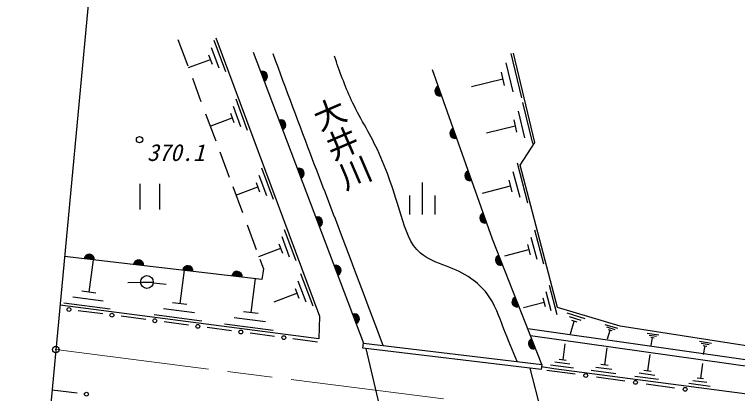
# Model space of a CAD drawing. Units: millimetres, scale not verified. Extents: x 40000 to 680000, y 20000 to 380000.
# Drawn here: x 316692 to 373105, y 286780 to 316381 of the extents above; entities that cross this region are included whole.
import ezdxf
from ezdxf.enums import TextEntityAlignment as Align

# ---------------------------------------------------------------- set-up
doc = ezdxf.new("R2010")
doc.units = ezdxf.units.MM
doc.header["$LTSCALE"] = 1000
doc.header["$PDMODE"] = 32
doc.header["$PDSIZE"] = 500
doc.linetypes.add('CHAIN', pattern=[18.5, 12, -1.5, 3.5, -1.5])
for name, color, linetype, lineweight in [('M-BGD', 7, 'Continuous', 25), ('M-BMK', 2, 'CHAIN', 13), ('M-BMK-SRVR', 3, 'Continuous', 25), ('M-STR-HTXT', 7, 'Continuous', 13)]:
    doc.layers.add(name, color=color, linetype=linetype, lineweight=lineweight)
doc.layers.add('M-OTRS', color=6, linetype='Continuous')
doc.styles.add('@ＭＳ ゴシック', font='')
doc.styles.add('ＭＳ ゴシック', font='')
doc.styles.get('@ＭＳ ゴシック').set_extended_font_data('@MS Gothic')
doc.styles.get('ＭＳ ゴシック').set_extended_font_data('MS Gothic')

msp = doc.modelspace()

# ---------------------------------------------------------------- linework, layer by layer
at = {"layer": 'M-BGD'}
for p, q in [((329438, 314437), (330208, 312370)), ((332250, 314362), (333160, 311922)), ((332394, 314568), (340484, 292817)), ((332050, 313802), (332640, 312212)), ((331840, 313232), (332110, 312502)), ((335310, 313433), (343921, 290719)), ((355410, 313332), (356250, 309862)), ((357302, 306372), (355613, 313345)), ((330260, 312232), (331980, 312872)), ((355040, 312602), (355580, 310342)), ((353979, 298837), (349309, 312055)), ((354660, 311862), (354910, 310822)), ((330572, 311394), (331244, 309591)), ((352360, 310752), (354790, 311342)), ((333950, 309792), (334860, 307352)), ((333750, 309232), (334340, 307642)), ((356330, 309512), (357110, 306302)), ((331602, 308631), (332392, 306509)), ((333540, 308662), (333810, 307932)), ((355990, 308842), (356490, 306752)), ((331960, 307662), (333680, 308302)), ((355640, 308162), (355870, 307192)), ((353510, 307132), (355760, 307682)), ((356152, 304611), (357302, 306372)), ((332713, 305649), (333453, 303664)), ((355900, 304782), (356710, 301682)), ((335960, 304402), (336870, 301962)), ((355580, 304122), (356110, 302102)), ((359063, 293506), (356152, 304611)), ((335750, 303842), (336350, 302252)), ((326503, 301155), (326503, 303155)), ((328003, 303155), (328003, 301155)), ((333718, 302953), (334478, 300913)), ((335540, 303272), (335820, 302542)), ((348513, 303250), (348513, 300750)), ((353210, 302422), (355380, 302992)), ((355250, 303452), (355500, 302522)), ((333970, 302272), (335680, 302912)), ((347513, 302250), (347513, 300750)), ((349513, 300750), (349513, 302250)), ((334836, 299953), (335556, 298019)), ((337740, 299602), (338650, 297172)), ((357270, 299562), (357960, 296902)), ((337540, 299042), (338130, 297462)), ((356990, 298992), (357440, 297262)), ((337330, 298482), (337600, 297752)), ((357834, 289043), (353979, 298837)), ((335760, 297482), (337470, 298122)), ((354950, 297532), (356820, 298022)), ((356710, 298422), (356920, 297622)), ((335982, 295693), (320603, 297488)), ((322830, 297232), (322500, 294692)), ((335834, 297274), (336118, 296511)), ((329930, 296402), (329590, 293802)), ((336118, 296511), (335982, 295693)), ((335480, 295752), (335140, 293102)), ((339020, 296162), (339960, 293632)), ((326530, 295462), (325530, 295422)), ((326526, 295485), (327526, 295485)), ((327530, 295432), (328520, 295322)), ((338810, 295582), (339420, 293932)), ((358400, 295242), (359000, 292942)), ((323040, 294622), (321960, 294762)), ((336960, 293952), (338730, 294612)), ((338590, 294992), (338870, 294232)), ((358160, 294752), (358550, 293262)), ((323610, 293992), (321250, 294302)), ((356400, 293492), (358010, 293922)), ((357920, 294262), (358100, 293572)), ((340431, 291049), (320246, 293673)), ((324170, 293362), (320540, 293832)), ((330730, 293082), (328310, 293402)), ((330150, 293722), (329030, 293872)), ((363951, 292033), (359063, 293506)), ((323576, 292998), (321661, 293249)), ((326929, 292558), (325013, 292810)), ((331310, 292442), (327590, 292922)), ((335700, 293022), (334570, 293172)), ((340484, 292817), (340431, 291049)), ((359790, 293072), (361200, 292652)), ((359980, 292792), (360890, 292512)), ((330281, 292119), (328365, 292370)), ((336290, 292372), (333830, 292692)), ((360070, 291452), (360370, 292442)), ((360160, 292502), (360580, 292372)), ((333633, 291679), (331717, 291931)), ((336880, 291712), (333090, 292202)), ((378622, 288731), (356740, 291823)), ((362760, 292182), (363740, 291882)), ((362890, 291982), (363530, 291792)), ((362960, 291052), (363170, 291742)), ((363020, 291782), (363310, 291692)), ((380135, 289507), (363951, 292033)), ((336985, 291240), (335070, 291491)), ((378527, 288239), (356951, 291288)), ((366060, 291502), (366970, 291362)), ((366200, 291342), (366790, 291252)), ((366330, 291182), (366610, 291142)), ((366370, 290522), (366470, 291162)), ((340337, 290800), (338422, 291051)), ((343874, 290322), (343921, 290719)), ((343921, 290719), (357834, 289043)), ((359640, 290672), (359470, 289412)), ((370130, 290872), (371080, 290722)), ((370280, 290702), (370900, 290602)), ((370420, 290532), (370710, 290482)), ((357787, 288646), (343874, 290322)), ((344096, 290295), (345838, 283039)), ((362900, 290362), (362720, 289022)), ((370460, 289842), (370570, 290512)), ((359740, 289372), (359200, 289452)), ((366250, 289842), (366080, 288552)), ((357834, 289043), (357787, 288646)), ((357816, 288892), (358778, 288749)), ((360300, 288752), (358500, 288992)), ((360020, 289062), (358850, 289222)), ((363010, 288982), (362430, 289052)), ((370360, 289132), (370210, 287962)), ((356894, 288753), (358810, 281377)), ((358215, 288615), (360432, 288307)), ((358778, 288749), (387900, 284899)), ((363610, 288312), (361690, 288572)), ((363310, 288652), (362060, 288812)), ((366650, 288192), (365440, 288362)), ((366360, 288512), (365800, 288592)), ((362094, 288075), (364311, 287767)), ((366930, 287872), (365080, 288122)), ((370720, 287632), (369630, 287782)), ((370460, 287922), (369950, 287992)), ((365973, 287536), (368189, 287228)), ((370980, 287342), (369300, 287562)), ((319627, 287062), (321576, 286825))]:
    msp.add_line(p, q, dxfattribs=at)
for centre, radius in [((326454, 306601), 250), ((327026, 295485), 500), ((320942, 293343), 150), ((324295, 292904), 150), ((327647, 292464), 150), ((330999, 292025), 150), ((334351, 291585), 150), ((337704, 291146), 150), ((361263, 288191), 150), ((365142, 287652), 150), ((369021, 287113), 150), ((322307, 286736), 150)]:
    msp.add_circle(centre, radius, dxfattribs=at)
for centre, radius, start, end in [((336028, 311540), 400, 290.7635, 110.7635), ((336028, 311540), 400, 290.7635, 110.7635), ((336028, 311540), 350, 290.7635, 110.7635), ((336028, 311540), 300, 290.7635, 110.7635), ((336028, 311540), 250, 290.7635, 110.7635), ((336028, 311540), 200, 290.7635, 110.7635), ((336028, 311540), 150, 290.7635, 110.7635), ((336028, 311540), 100, 290.7635, 110.7635), ((336028, 311540), 50, 290.7635, 110.7635), ((349893, 310403), 400, 109.4556, 289.4556), ((349893, 310403), 400, 109.4556, 289.4556), ((349893, 310403), 350, 109.4556, 289.4556), ((349893, 310403), 300, 109.4556, 289.4556), ((349893, 310403), 250, 109.4556, 289.4556), ((349893, 310403), 200, 109.4556, 289.4556), ((349893, 310403), 150, 109.4556, 289.4556), ((349893, 310403), 100, 109.4556, 289.4556), ((349893, 310403), 50, 109.4556, 289.4556), ((337463, 307754), 400, 290.7635, 110.7635), ((337463, 307754), 400, 290.7635, 110.7635), ((337463, 307754), 350, 290.7635, 110.7635), ((337463, 307754), 300, 290.7635, 110.7635), ((337463, 307754), 250, 290.7635, 110.7635), ((337463, 307754), 200, 290.7635, 110.7635), ((337463, 307754), 150, 290.7635, 110.7635), ((337463, 307754), 100, 290.7635, 110.7635), ((337463, 307754), 50, 290.7635, 110.7635), ((351060, 307099), 400, 109.4556, 289.4556), ((351060, 307099), 400, 109.4556, 289.4556), ((351060, 307099), 350, 109.4556, 289.4556), ((351060, 307099), 300, 109.4556, 289.4556), ((351060, 307099), 250, 109.4556, 289.4556), ((351060, 307099), 200, 109.4556, 289.4556), ((351060, 307099), 150, 109.4556, 289.4556), ((351060, 307099), 100, 109.4556, 289.4556), ((351060, 307099), 50, 109.4556, 289.4556), ((338898, 303969), 400, 290.7635, 110.7635), ((338898, 303969), 400, 290.7635, 110.7635), ((338898, 303969), 350, 290.7635, 110.7635), ((338898, 303969), 300, 290.7635, 110.7635), ((338898, 303969), 250, 290.7635, 110.7635), ((338898, 303969), 200, 290.7635, 110.7635), ((338898, 303969), 150, 290.7635, 110.7635), ((338898, 303969), 100, 290.7635, 110.7635), ((352228, 303794), 400, 109.4556, 289.4556), ((352228, 303794), 400, 109.4556, 289.4556), ((352228, 303794), 350, 109.4556, 289.4556), ((352228, 303794), 300, 109.4556, 289.4556), ((338898, 303969), 50, 290.7635, 110.7635), ((352228, 303794), 250, 109.4556, 289.4556), ((352228, 303794), 200, 109.4556, 289.4556), ((352228, 303794), 150, 109.4556, 289.4556), ((352228, 303794), 100, 109.4556, 289.4556), ((352228, 303794), 50, 109.4556, 289.4556), ((353395, 300489), 400, 109.4556, 289.4556), ((353395, 300489), 400, 109.4556, 289.4556), ((353395, 300489), 350, 109.4556, 289.4556), ((353395, 300489), 300, 109.4556, 289.4556), ((353395, 300489), 250, 109.4556, 289.4556), ((340333, 300183), 400, 290.7635, 110.7635), ((340333, 300183), 400, 290.7635, 110.7635), ((340333, 300183), 350, 290.7635, 110.7635), ((340333, 300183), 300, 290.7635, 110.7635), ((340333, 300183), 250, 290.7635, 110.7635), ((340333, 300183), 200, 290.7635, 110.7635), ((340333, 300183), 150, 290.7635, 110.7635), ((340333, 300183), 100, 290.7635, 110.7635), ((340333, 300183), 50, 290.7635, 110.7635), ((353395, 300489), 200, 109.4556, 289.4556), ((353395, 300489), 150, 109.4556, 289.4556), ((353395, 300489), 100, 109.4556, 289.4556), ((353395, 300489), 50, 109.4556, 289.4556), ((322526, 297264), 400, 353.3418, 173.3418), ((322526, 297264), 400, 353.3418, 173.3418), ((322526, 297264), 350, 353.3418, 173.3418), ((322526, 297264), 300, 353.3418, 173.3418), ((322526, 297264), 250, 353.3418, 173.3418), ((322526, 297264), 200, 353.3418, 173.3418), ((322526, 297264), 150, 353.3418, 173.3418), ((322526, 297264), 100, 353.3418, 173.3418), ((322526, 297264), 50, 353.3418, 173.3418), ((354621, 297205), 400, 111.4897, 291.4897), ((354621, 297205), 400, 111.4897, 291.4897), ((354621, 297205), 350, 111.4897, 291.4897), ((354621, 297205), 300, 111.4897, 291.4897), ((354621, 297205), 250, 111.4897, 291.4897), ((354621, 297205), 200, 111.4897, 291.4897), ((354621, 297205), 150, 111.4897, 291.4897), ((354621, 297205), 100, 111.4897, 291.4897), ((326370, 296815), 400, 353.3418, 173.3418), ((326370, 296815), 400, 353.3418, 173.3418), ((326370, 296815), 350, 353.3418, 173.3418), ((326370, 296815), 300, 353.3418, 173.3418), ((326370, 296815), 250, 353.3418, 173.3418), ((326370, 296815), 200, 353.3418, 173.3418), ((326370, 296815), 150, 353.3418, 173.3418), ((326370, 296815), 100, 353.3418, 173.3418), ((326370, 296815), 50, 353.3418, 173.3418), ((330215, 296366), 400, 353.3418, 173.3418), ((330215, 296366), 400, 353.3418, 173.3418), ((341769, 296398), 400, 290.7635, 110.7635), ((341769, 296398), 400, 290.7635, 110.7635), ((341769, 296398), 350, 290.7635, 110.7635), ((354621, 297205), 50, 111.4897, 291.4897), ((330215, 296366), 350, 353.3418, 173.3418), ((330215, 296366), 300, 353.3418, 173.3418), ((330215, 296366), 250, 353.3418, 173.3418), ((330215, 296366), 200, 353.3418, 173.3418), ((330215, 296366), 150, 353.3418, 173.3418), ((330215, 296366), 100, 353.3418, 173.3418), ((330215, 296366), 50, 353.3418, 173.3418), ((334060, 295917), 400, 353.3418, 173.3418), ((334060, 295917), 400, 353.3418, 173.3418), ((334060, 295917), 350, 353.3418, 173.3418), ((334060, 295917), 300, 353.3418, 173.3418), ((341769, 296398), 300, 290.7635, 110.7635), ((341769, 296398), 250, 290.7635, 110.7635), ((341769, 296398), 200, 290.7635, 110.7635), ((341769, 296398), 150, 290.7635, 110.7635), ((341769, 296398), 100, 290.7635, 110.7635), ((341769, 296398), 50, 290.7635, 110.7635), ((334060, 295917), 250, 353.3418, 173.3418), ((334060, 295917), 200, 353.3418, 173.3418), ((334060, 295917), 150, 353.3418, 173.3418), ((334060, 295917), 100, 353.3418, 173.3418), ((334060, 295917), 50, 353.3418, 173.3418), ((355906, 293940), 400, 111.4897, 291.4897), ((355906, 293940), 400, 111.4897, 291.4897), ((355906, 293940), 350, 111.4897, 291.4897), ((355906, 293940), 300, 111.4897, 291.4897), ((355906, 293940), 250, 111.4897, 291.4897), ((355906, 293940), 200, 111.4897, 291.4897), ((355906, 293940), 150, 111.4897, 291.4897), ((355906, 293940), 100, 111.4897, 291.4897), ((355906, 293940), 50, 111.4897, 291.4897), ((343204, 292612), 400, 290.7635, 110.7635), ((343204, 292612), 400, 290.7635, 110.7635), ((343204, 292612), 350, 290.7635, 110.7635), ((343204, 292612), 300, 290.7635, 110.7635), ((343204, 292612), 250, 290.7635, 110.7635), ((343204, 292612), 200, 290.7635, 110.7635), ((343204, 292612), 150, 290.7635, 110.7635), ((343204, 292612), 100, 290.7635, 110.7635), ((343204, 292612), 50, 290.7635, 110.7635), ((357192, 290675), 400, 111.4897, 291.4897), ((357192, 290675), 400, 111.4897, 291.4897), ((357192, 290675), 350, 111.4897, 291.4897), ((357192, 290675), 300, 111.4897, 291.4897), ((357192, 290675), 250, 111.4897, 291.4897), ((357192, 290675), 200, 111.4897, 291.4897), ((357192, 290675), 150, 111.4897, 291.4897), ((357192, 290675), 100, 111.4897, 291.4897), ((357192, 290675), 50, 111.4897, 291.4897)]:
    msp.add_arc(centre, radius, start, end, dxfattribs=at)
for points, knots in [([(345454, 290535), (344354, 293479), (343254, 296424), (342134, 299360), (341418, 301236), (340693, 303109), (339979, 304986), (338926, 307754), (337896, 310530), (336867, 313306)], [0, 0, 0, 0, 1, 1, 1, 2, 2, 2, 3, 3, 3, 3]), ([(355911, 289275), (355561, 290116), (355212, 290957), (354883, 291818), (354517, 292777), (354176, 293760), (353566, 294572), (353219, 295034), (352784, 295440), (352309, 295769), (351723, 296174), (351075, 296461), (350394, 296726), (349670, 297009), (348910, 297268), (348359, 297744), (347561, 298433), (347202, 299578), (346862, 300677), (346297, 302502), (345783, 304199), (345007, 305824), (344384, 307129), (343593, 308387), (342972, 309715), (342454, 310820), (342055, 311973), (341655, 313126)], [0, 0, 0, 0, 1, 1, 1, 2, 2, 2, 3, 3, 3, 4, 4, 4, 5, 5, 5, 6, 6, 6, 7, 7, 7, 8, 8, 8, 9, 9, 9, 9])]:
    msp.add_open_spline(points, degree=3, knots=knots, dxfattribs=at)
at = {"layer": 'M-BMK'}
msp.add_line((319922, 290211), (372636, 283498), dxfattribs=at)
at = {"layer": 'M-BMK-SRVR'}
msp.add_line((323264, 325902), (316692, 255715), dxfattribs=at)
at = {"layer": 'M-OTRS'}
msp.add_point((319922, 290211), dxfattribs=at)

# ---------------------------------------------------------------- texts
at = {"layer": 'M-BGD', "style": 'ＭＳ ゴシック', "oblique": 15}
msp.add_text('370.1', height=1320, dxfattribs=at).set_placement((327036, 305599), align=Align.MIDDLE_LEFT)
at = {"layer": 'M-STR-HTXT', "style": '@ＭＳ ゴシック'}
msp.add_text('大井川', height=1833, rotation=293.303, dxfattribs=at).set_placement((340884, 305746), align=Align.BOTTOM_CENTER)

doc.saveas('drawing.dxf')
